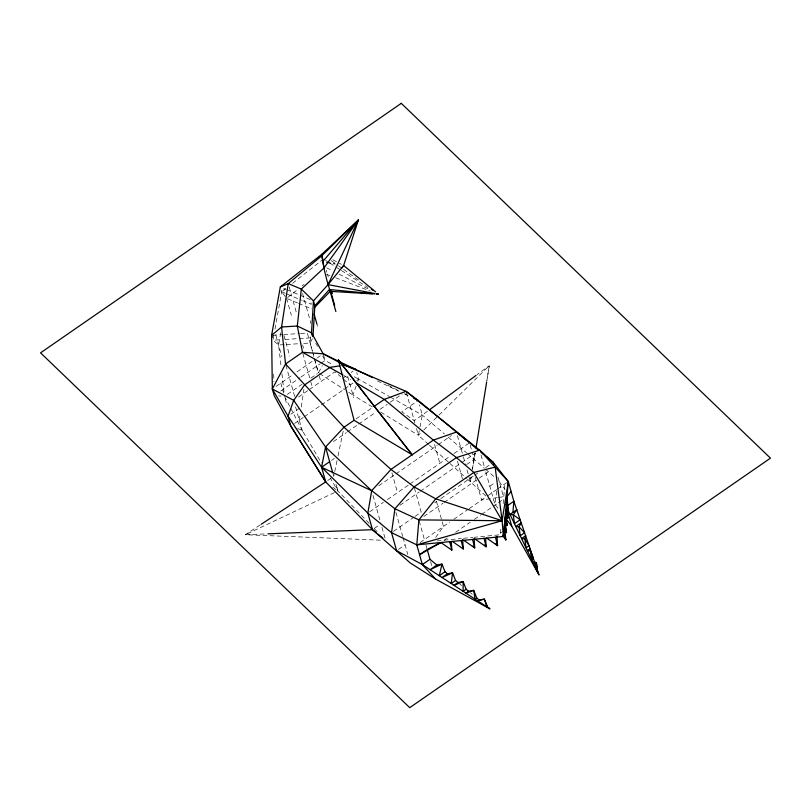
<?xml version="1.0" encoding="UTF-8"?>
<svg xmlns="http://www.w3.org/2000/svg" width="811" height="811" viewBox="0 0 811 811"><rect width="100%" height="100%" fill="white"/><g stroke="black" fill="none" stroke-linecap="round" stroke-linejoin="round"><path stroke-width="0.61" stroke-dasharray="4.05 3.04" d="M310.603 336.778L310.106 343.023L312.438 351.386M500.843 529.208L500.346 534.733L474.04 537.287M503.155 503.56L504.918 483.914M496.758 491.121L494.882 504.26L498.724 509.267M299.3 420.22L300.202 414.208M301.276 406.99L303.902 389.341M475.185 453.106L472.489 469.316M485.799 495.937L470.36 481.775L471.181 476.777M472.397 469.285L475.043 453.055M280.707 332.713L278.609 344.979L281.204 367.535M467.582 479.281L470.36 481.775L471.211 476.787M273.885 335.247L272.993 340.204L280.565 339.738M275 329.043L281.691 291.848L281.143 289.882M428.593 444.438L418.375 435.314L419.763 428.178M419.997 426.981L422.308 415.09L419.459 404.942M337.021 460.699L333.757 476.341L333.128 474.08M338.025 455.883L343.266 430.763M372.249 406.889L352.947 394.987L356.191 385.955M357.813 381.444L358.624 379.183L356.759 372.563M312.336 338.785L310.106 343.023L302.229 343.509L303.547 348.172M314.698 359.658L318.419 372.908L322.271 365.629M435.689 537.429L443.485 526.41L435.73 498.806M380.835 412.17L418.375 435.314L422.866 430.905M423.768 430.023L438.122 415.911M439.025 415.039L489.276 365.67L486.864 380.653L489.276 365.67L477.101 374.652M287.57 297.566L297.302 289.791M302.168 285.908L304.105 284.347M285.198 296.491L281.691 291.848L285.675 288.716M292.639 283.242L323.467 258.993M427.387 411.349L414.259 420.656L401.759 411.806L418.192 400.431M276.085 386.371L292.619 374.935M297.1 371.823L312.995 360.834M316.939 358.107L322.129 354.519M280.768 391.034L300.1 377.662M301.104 376.973L320.325 363.683M321.268 363.034L325.029 360.429L332.611 364.656M287.347 394.41L301.966 384.292M310.887 378.119L317.476 373.567M298.478 397.045L308.373 390.203M309.396 389.493L335.024 371.773L340.701 376.75M290.855 414.198L299.371 408.308M342.587 378.413L347.361 375.108L353.687 397.633M351.122 372.502L353.008 371.205M294.596 423.484L303.273 417.472M304.267 416.793L319.595 406.179M321.389 404.942L352.978 383.096M356.739 380.491L358.624 379.183L389.371 396.518M356.08 418.902L372.178 407.761M333.443 441.549L346.378 432.608M347.402 431.898L357.61 424.842M358.624 424.133L375.98 412.13M380.065 409.312L387.212 404.365M390.243 402.266L402.074 394.085M331.506 460.395L334.304 458.468M327.715 480.517L332.743 477.04M378.767 485.789L394.916 474.617M395.94 473.898L437.23 445.34M438.244 444.641L451.352 435.578M369.725 511.822L383.38 502.374M387.415 499.586L408.866 484.745M409.9 484.025L449.953 456.319M453.988 453.531L469.528 442.786L471.86 451.068M399.975 505.273L419.216 491.963M420.25 491.253L460.506 463.405M461.52 462.716L475.641 452.943M374.378 528.387L379.082 525.133M466.649 464.561L474.182 459.35L472.184 452.254M393.416 531.357L414.127 517.033M415.141 516.333L421.193 512.146L414.097 486.894M434.625 502.861L436.693 501.431M440.829 498.572L473.644 475.864M474.658 475.165L477.679 473.077M485.688 467.541L490.391 464.277M423.9 516.414L443.1 503.124M444.124 502.414L476.077 480.315M479.088 478.237L490.128 470.603M398.485 549.402L405.074 544.84M489.814 486.225L495.46 482.322M420.179 542.529L449.669 522.132M453.795 519.273L468.221 509.298M469.255 508.588L486.63 496.555M487.634 495.866L496.667 489.621M497.67 488.921L506.611 482.738M444.246 540.187L447.368 538.028M455.691 532.269L470.258 522.193M474.415 519.314L480.659 514.995M481.704 514.275L492.105 507.088M493.139 506.368L497.305 503.489M498.349 502.769L503.55 499.17M260.088 525.001L245.267 534.723L380.552 540.177M334.436 492.622L245.267 534.723L266.677 533.881M503.824 531.438L500.539 532.553L501.867 534.398M497.386 497.619L481.612 500.032L475.124 476.939M498.603 497.437L503.459 496.697L497.751 476.402M437.028 540.886L461.358 538.524M463.486 538.311L472.783 537.409M272.668 335.237L282.563 334.619M283.688 334.558L299.441 333.574M300.567 333.503L307.318 333.078L313.381 354.681M285.066 339.454L312.894 337.721M284.235 344.634L278.609 344.979L273.925 341.005M286.486 344.493L301.023 343.58M376.051 294.099L378.534 294.251L376.598 292.649M278.771 395.93L281.072 396.103M376.01 294.008L378.534 294.251L376.476 292.781M326.539 262.622L335.085 264.062M376.071 293.775L378.534 294.251L376.416 292.893M326.478 262.186L335.055 263.849M297.586 428.532L302.097 430.165L321.268 462.746M326.438 274.25L329.915 275.588M335.703 277.808L370.424 291.139M376.213 293.359L378.534 294.251L376.274 293.095M285.989 289.324L283.809 288.412L284.904 292.335M287.074 289.78L299.077 294.819M300.161 295.275L309.984 299.401L311.363 304.307L302.635 300.638M281.691 291.848L285.188 293.308M287.368 294.231L301.54 300.182M287.692 298.803L297.505 302.929M298.6 303.385L311.688 308.879M377.409 380.906L398.941 391.216M404.598 393.923L407.994 395.555M388.124 385.397L400.37 391.531M404.831 393.751L407.061 394.866M326.64 267.812L332.277 270.692M339.049 274.138L369.512 289.649M332.865 259.794L338.248 262.652M339.322 263.22L341.472 264.366M354.285 376.77L358.624 379.183M390.466 397.137L422.308 415.09L444.408 433.936M344.097 375.686L350.605 379.528M319.463 373.577L344.574 389.635M348.76 392.311L352.947 394.987M325.586 260.351L328.769 262.379M329.824 263.058L336.18 267.123M337.234 267.802L340.417 269.84M341.472 270.519L367.941 287.469M331.334 260.655L337.488 265.045M338.511 265.775L342.617 268.694M343.641 269.424L359.04 280.373M332.794 487.198L335.835 489.489M459.817 584.001L461.631 585.491M470.39 592.75L472.205 594.24M448.25 437.22L466.497 452.791M467.46 453.613L484.38 468.241M485.313 469.052L494.578 477.132M343.529 379.244L350.149 385.053M429.516 445.269L449.01 462.686M449.943 463.517L466.649 478.449M369.137 523.318L337.873 491L330.199 477.963M374.327 528.711L377.814 532.3M499.029 481.359L504.959 489.327M315.783 343.124L317.517 346.368M322.717 356.1L325.029 360.429L323.163 353.799M284.519 396.356L290.186 407.264M290.754 408.349L302.097 430.165M481.024 454.961L484.41 466.984M485.759 471.799L495.298 505.74M457.394 435.639L463.051 455.741M463.385 456.928L465.707 465.21M467.035 469.944L470.36 481.775M457.475 461.195L462.878 480.436M434.595 444.529L439.866 463.304M406.341 392.483L414.897 422.916M416.479 428.553L418.375 435.314M419.206 521.037L424.417 539.589M425.957 545.073L427.194 549.452M430.611 561.628L431.918 566.26M391.916 472.732L397.502 492.612M395.95 512.37L402.712 536.426M403.047 537.622L407.781 554.46M326.357 270.256L326.924 272.273M327.583 274.605L328.242 276.946M372.999 495.44L380.957 523.835M381.961 527.373L384.961 538.017M316.858 323.873L317.547 326.296M302.523 293.42L310.998 323.548M319.352 376.223L320.284 379.538M289.132 286.841L291.727 296.056M293.146 301.094L296.887 314.425M302.838 353.474L309.944 378.778M310.877 382.082L311.809 385.397M286.597 298.347L291.362 315.307M335.977 484.228L337.883 490.99L336.149 484.877M283.962 335.531L289.76 356.151M285.888 365.203L294.859 397.126M275.811 335.044L281.883 356.637M295.579 406.97L302.838 432.81M280.799 383.106L283.586 393.051M285.137 398.566L286.384 402.986M312.762 352.582L314.1 357.367M314.425 358.563L318.419 372.908M281.924 373.8L284.225 393.852M273.723 374.195L273.885 381.748"/><path stroke-width="1.22" d="M312.965 336.494L314.85 305.767L313.472 300.871L301.317 289.101L288.229 283.607L280.312 286.942L271.614 335.308L272.324 388.976L274.179 395.596L290.825 426.089L325.698 481.916L372.492 529.684L410.143 562.875L435.497 579.024L489.803 608.797L485.485 605.229M435.497 579.024L422.328 564.578L416.793 544.87L418.881 519.881L435.73 498.806L473.857 472.428L495.146 467.126L502.121 520.733L503.367 536.456L416.793 544.87L391.531 532.665L367.839 513.12L321.592 467.258L288.037 416.144L272.324 388.976L285.543 363.997L302.493 352.268L323.163 353.799L372.533 377.602M512.917 512.522L513.85 501.279L508.315 481.562L493.22 462.331L479.676 450.156L406.027 391.348L344.563 365.173L323.163 353.799L311.515 332.824L313.472 300.871L328.029 284.62L343.631 265.511L358.361 220.004L322.089 254.086L280.312 286.942M503.367 536.456L508.315 481.562L479.676 450.156L456.461 457.586L414.097 486.894L394.937 508.761L391.531 532.665L396.599 550.699L422.328 564.578L489.803 608.797M416.793 544.87L502.121 520.733L508.315 481.562M475.996 448.108L486.661 381.9M335.876 311.546L330.199 291.342C326.438 279.319 322.91 266.586 322.089 254.086M341.502 268.482L343.631 265.511L375.625 291.848M343.012 375.037L302.493 352.268L297.313 326.022L301.317 289.101L324.106 267.823L358.361 220.004L328.029 284.62L374.834 293.541M511.082 491.425L506.936 496.819L508.456 510.94L506.469 508.173M322.808 261.477L358.361 220.004L321.764 255.779L288.229 283.607L281.569 327.005L285.543 363.997L343.996 427.255L390.983 469.417L414.097 486.894L435.73 498.806L502.121 520.733L473.857 472.428L456.461 457.586L433.348 440.109L384.252 399.407L356.039 382.731M314.85 305.767L329.408 289.517L374.753 293.886M314.516 307.541L330.199 291.342L372.34 293.876M429.414 409.849L476.087 375.402M354.062 420.291L338.39 359.972L412.17 454.768L354.062 420.291L343.996 427.255L325.525 447.054L321.592 467.258L325.708 481.906L261.142 524.301M368.093 398.475L374.185 406.372L384.252 399.407L406.027 391.348L418.192 400.431L478.054 449.821M325.576 446.993L332.794 472.965M329.631 461.692L321.592 467.258L371.651 490.726L390.983 469.417L433.348 440.109L456.4 432.081L466.71 440.495M426.241 550.111L419.561 554.724L440.86 542.529L451.828 550.111L451.321 541.87M422.328 564.578L429.962 559.306L427.194 549.452M507.179 505.892L513.85 501.279L538.95 574.806L511.761 526.268L505.628 518.27M444.996 571.745L439.288 575.688L441.995 564.121L436.865 565.014L430.114 569.687L441.995 564.121L444.996 571.745L447.439 573.762L452.568 572.87L455.569 580.483L458.012 582.501L463.142 581.609L466.143 589.232L468.586 591.249L473.715 590.357L476.716 597.981L479.159 599.998L484.289 599.096L487.289 606.719L484.289 599.096L477.801 600.931L479.159 599.998M447.439 573.762L442.036 577.493L452.568 572.87L451.21 583.504L455.569 580.483M458.012 582.501L453.957 585.309L463.142 581.609L463.132 591.32L466.143 589.232M468.586 591.249L465.879 593.125L473.715 590.357L475.053 599.126L476.716 597.981M428.238 548.915L440.86 542.529M339.708 365.893L329.986 367.342L304.561 384.931L293.714 400.35L288.037 416.144L290.825 426.089L325.708 481.906M342.13 365.538L344.563 365.173L355.836 369.248M267.944 533.831L372.492 529.684L376.243 532.736M502.121 520.733L418.881 519.881L394.937 508.761L371.722 490.655L367.839 513.12L372.492 529.684M413.742 398.211L418.192 400.431M272.324 388.976L293.714 400.35L325.525 447.033L371.651 490.726M486.661 538.078L497.569 545.661L496.981 536.243M475.226 539.193L486.134 546.776L485.627 538.534M463.791 540.298L474.699 547.881L474.121 538.463M452.356 541.413L463.263 548.996L462.686 539.579M371.347 289.132L373.405 290.591M378.119 534.267L382.802 538.078M480.903 452.163L483.741 454.515M486.59 456.857L493.22 462.331L493.899 464.733M429.962 559.306L436.865 565.014M495.845 543.897L497.569 545.661L495.45 537.227M484.41 545.002L486.134 546.776L484.015 538.332M472.985 546.117L474.699 547.881L472.58 539.447M374.185 406.372L412.17 454.768M338.39 359.972L366.572 396.498M505.811 515.421L507.798 518.188L506.277 504.118M505.162 522.669L507.149 525.437L505.628 511.366M503.844 528.995L506.5 532.685L504.979 518.614M502.526 535.331L505.841 539.944L504.32 525.863M507.301 508.801L538.95 574.806M507.564 508.801L508.456 510.94L506.429 502.445M506.926 515.837L507.798 518.188L505.78 509.693M506.277 523.085L507.149 525.437L505.121 516.942M505.628 530.333L506.5 532.685L504.472 524.19M504.969 537.581L505.841 539.944L503.824 531.438M506.875 508.872L511.761 526.268M331.689 291.058L332.348 293.43M330.695 291.25L334.69 305.483M314.141 314.181L316.858 323.873M312.336 335.764L311.515 332.824L297.313 326.022L281.569 327.005L271.614 335.308L272.161 337.264M461.155 540.562L463.263 548.996M449.72 541.667L451.828 550.111M321.764 255.779L324.106 267.823M525.619 535.747L524.849 538.93L526.015 547.82L529.025 545.742L524.849 538.93L521.564 538.545L525.619 535.747M521.179 522.75L519.07 526.866L520.226 535.767L524.595 532.746L519.07 526.866L515.786 526.491L521.179 522.75M516.749 509.764L513.292 514.813L514.448 523.703L520.155 519.76L513.292 514.813L509.997 514.427L516.749 509.764M401.273 103.332L40.55 352.846L409.727 707.668L770.45 458.154L401.273 103.332M530.049 548.733L527.343 550.608L530.637 550.983L533.466 558.728L531.793 559.884L530.049 548.733M534.479 561.729L533.131 562.662L536.416 563.047L537.571 571.937L536.416 563.047L534.479 561.729"/></g></svg>
